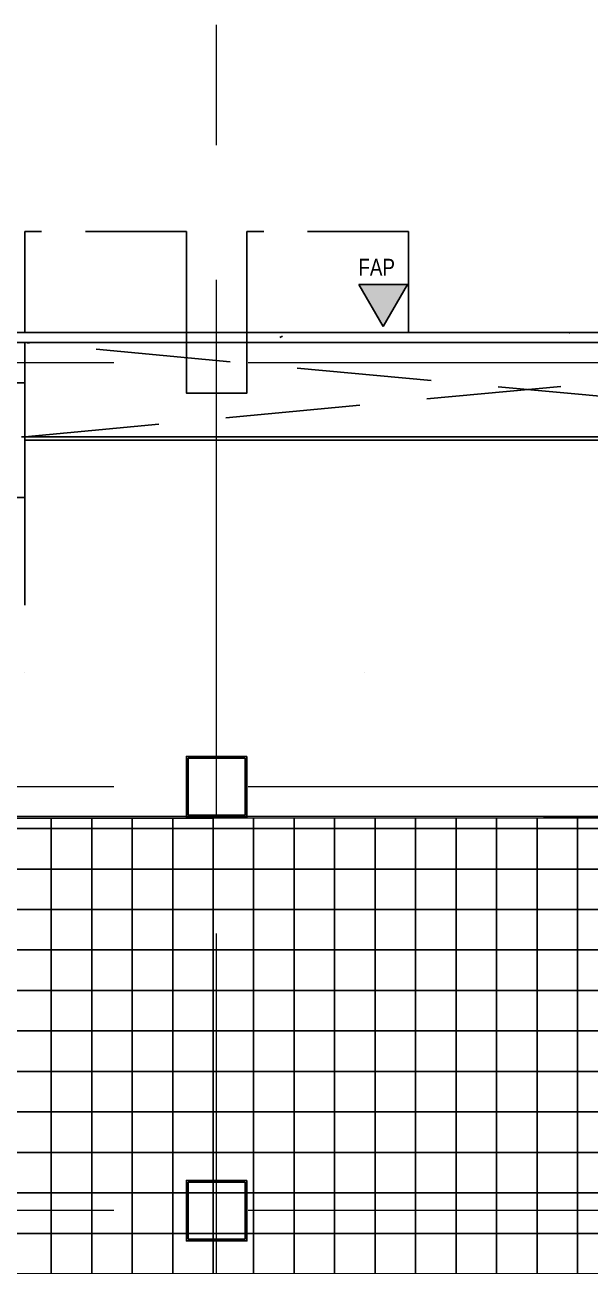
# Model space of a CAD drawing. Extents: x -14231 to 413940, y -171733 to 124993.
# Drawn here: x 259794 to 276594, y -84793 to -47898 of the extents above; entities that cross this region are included whole.
import ezdxf

# ---------------------------------------------------------------- set-up
doc = ezdxf.new("R2010")
doc.units = 0
doc.header["$LTSCALE"] = 8
for name, pattern in [('IDA - Grid Line', [3500, 2000, -500, 500, -500]), ('IDA - Hidden 065', [537.5, 375, -162.5]), ('IDA - Hidden 2-1', [750, 500, -250])]:
    doc.linetypes.add(name, pattern=pattern)
for name, color, linetype in [('000_CTCI_CSA', 7, 'CONTINUOUS'), ('1', 1, 'CONTINUOUS'), ('Ceiling FL+5000', 150, 'CONTINUOUS')]:
    doc.layers.add(name, color=color, linetype=linetype)
doc.layers.add('A-_ANOTGRID_E', color=7, linetype='CONTINUOUS', lineweight=9)
doc.styles.add('Arial', font='arial.ttf', dxfattribs={"width": 0.8, "height": 0.25})

msp = doc.modelspace()

# ---------------------------------------------------------------- hatches: boundary and pattern name
at = {"layer": '000_CTCI_CSA', "lineweight": 5, "true_color": 0x808080}
msp.add_hatch(color=8, dxfattribs=at).paths.add_polyline_path([(269722.2327, -55618.3464), (270443.9205, -56868.3464), (271165.6083, -55618.3464)])
at = {"layer": 'Ceiling FL+5000'}
h = msp.add_hatch(dxfattribs=at)
h.set_pattern_fill('ANSI37', color=256, scale=379, angle=225)
h.set_pattern_definition([(270, (-105234.2, -184899), (1203.325, -1e-13), []), (0, (-105234.2, -184899), (3e-13, 1203.325), [])])
h.paths.add_polyline_path([(302743.9205, -60543.3464), (294843.9205, -60593.3464), (294852.9324, -71452.9019), (255543.0347, -71485.5238), (255539.7656, -65143.3465), (251990.6889, -65143.3209), (251990.6889, -69643.3464), (251993.9205, -71443.3464), (253793.9205, -71443.3464), (240293.962, -71493.3441), (240343.9318, -67190.3618), (227193.9261, -67193.3465), (227193.9149, -87593.3464), (234913.703, -87543.149), (234843.9205, -120043.3464), (239393.9205, -120056.9239), (239393.9205, -123643.3464), (302743.9205, -123343.3464)])

# ---------------------------------------------------------------- linework, layer by layer
at = {"layer": '000_CTCI_CSA', "color": 8, "linetype": 'IDA - Hidden 065', "true_color": 0x808080}
for p, q in [((259793.9205, -54043.3464), (259793.9205, -57043.3464)), ((264593.9205, -54043.3464), (259793.9205, -54043.3464)), ((264593.9205, -57043.3464), (264593.9205, -54043.3464)), ((266393.9205, -54043.3464), (266393.9205, -57043.3464)), ((271193.9205, -54043.3464), (266393.9205, -54043.3464)), ((271193.9205, -57043.3464), (271193.9205, -54043.3464)), ((259793.9205, -57043.3464), (264593.9205, -57043.3464)), ((266393.9205, -57043.3464), (271193.9205, -57043.3464))]:
    msp.add_line(p, q, dxfattribs=at)
at = {"layer": '000_CTCI_CSA', "color": 8, "true_color": 0x808080}
for p, q in [((271165.6083, -55618.3464), (269722.2327, -55618.3464)), ((269722.2327, -55618.3464), (270443.9205, -56868.3464)), ((271165.6083, -55618.3464), (269722.2327, -55618.3464)), ((269722.2327, -55618.3464), (270443.9205, -56868.3464)), ((270443.9205, -56868.3464), (271165.6083, -55618.3464)), ((270443.9205, -56868.3464), (271165.6083, -55618.3464)), ((289793.9205, -57343.3464), (259793.9205, -57343.3464)), ((259793.9205, -57343.3464), (259793.9205, -60143.3464)), ((259793.9205, -58543.3464), (251993.9205, -58543.3464)), ((259793.9205, -61943.3464), (259793.9205, -58543.3464)), ((289793.9205, -60143.3464), (259693.9205, -60143.3464)), ((259793.9205, -60143.3464), (289793.9205, -60143.3464)), ((259793.9205, -60143.3464), (289793.9205, -60143.3464)), ((289893.9205, -60243.3464), (259793.9205, -60243.3464)), ((259793.9205, -60243.3464), (259793.9205, -65143.3464)), ((251993.9205, -61943.3464), (259793.9205, -61943.3464)), ((259793.9205, -67143.3464), (259793.9205, -67143.3464)), ((269893.9205, -67143.3464), (269893.9205, -67143.3464)), ((266393.9205, -82243.3464), (264593.9205, -82243.3464)), ((264593.9205, -82243.3464), (264593.9205, -84043.3464)), ((266393.9205, -84043.3464), (266393.9205, -82243.3464)), ((266343.9205, -82293.3464), (264643.9205, -82293.3464)), ((264643.9205, -82293.3464), (264643.9205, -83993.3464)), ((266343.9205, -83993.3464), (266343.9205, -82293.3464)), ((264593.9205, -84043.3464), (266393.9205, -84043.3464)), ((264643.9205, -83993.3464), (266343.9205, -83993.3464))]:
    msp.add_line(p, q, dxfattribs=at)
at = {"layer": '000_CTCI_CSA', "color": 8, "linetype": 'Continuous', "true_color": 0x808080}
for p, q in [((267376.0939, -57190.9639), (267448.6842, -57149.0539)), ((275994.628, -57063.4032), (275959.8886, -57043.3464))]:
    msp.add_line(p, q, dxfattribs=at)
at = {"layer": '000_CTCI_CSA', "color": 8, "linetype": 'IDA - Hidden 2-1', "true_color": 0x808080}
for p, q in [((289793.9205, -60143.3464), (259793.9205, -57343.3464)), ((259793.9205, -60143.3464), (289543.9205, -57343.3464))]:
    msp.add_line(p, q, dxfattribs=at)
at = {"layer": '000_CTCI_CSA', "lineweight": -3}
for p, q in [((266393.9205, -69643.3464), (264593.9205, -69643.3464)), ((264593.9205, -69643.3464), (264593.9205, -71443.3464)), ((266343.9205, -69693.3464), (264643.9205, -69693.3464)), ((264643.9205, -69693.3464), (264643.9205, -71393.3464)), ((266343.9205, -71393.3464), (266343.9205, -69693.3464)), ((266393.9205, -71443.3464), (266393.9205, -69643.3464)), ((294847.0635, -71402.9068), (255542.9932, -71435.5238)), ((294847.105, -71452.9067), (255543.0347, -71485.5238)), ((264593.9205, -71443.3464), (266393.9205, -71443.3464)), ((264643.9205, -71393.3464), (266343.9205, -71393.3464))]:
    msp.add_line(p, q, dxfattribs=at)
at = {"layer": '000_CTCI_CSA', "color": 8, "true_color": 0x808080}
for points in [[(302993.9205, -57043.3464), (302993.9205, -134443.3464), (226793.9205, -134443.3464), (226793.9205, -57043.3464)], [(266393.9205, -57043.3464), (266393.9205, -58843.3464), (264593.9205, -58843.3464), (264593.9205, -57043.3464)], [(302693.9205, -57343.3464), (302693.9205, -134143.3464), (227093.9205, -134143.3464), (227093.9205, -57343.3464)], [(266393.9205, -82243.3464), (266393.9205, -84043.3464), (264593.9205, -84043.3464), (264593.9205, -82243.3464)]]:
    msp.add_lwpolyline(points, close=True, dxfattribs=at)
at = {"layer": '000_CTCI_CSA', "color": 40, "true_color": 0xf8d731}
msp.add_lwpolyline([(266393.9205, -69643.3464), (266393.9205, -71443.3464), (264593.9205, -71443.3464), (264593.9205, -69643.3464)], close=True, dxfattribs=at)
at = {"layer": '1', "color": 5}
msp.add_lwpolyline([(227093.9318, -67193.3465), (227093.9205, -87593.3464), (234913.703, -87543.149), (234843.9205, -120043.3464), (239393.9205, -120056.924), (239393.9205, -123643.3464), (302743.9205, -123343.3464), (302743.9205, -60543.3464), (294843.9205, -60593.3464), (294852.9324, -71452.9019), (255543.0347, -71485.5238), (255539.7656, -65143.3465), (251990.6889, -65143.3209), (251990.6889, -69643.3464), (253793.9205, -69643.3464), (253793.9205, -71443.3464), (240293.962, -71493.3441), (240343.9318, -67190.3618), (227093.9318, -67193.3465)], dxfattribs=at)
at = {"layer": 'A-_ANOTGRID_E', "color": 8, "linetype": 'IDA - Grid Line', "true_color": 0x808080}
for p, q in [((265493.9205, -71477.2659), (265493.9205, -47898.2452)), ((310434.5271, -57943.3464), (222924.635, -57943.3464)), ((310434.5271, -70543.3464), (222924.635, -70543.3464)), ((265493.9205, -146907.3875), (265493.9205, -71696.1713)), ((310434.5271, -83143.3464), (222924.635, -83143.3464))]:
    msp.add_line(p, q, dxfattribs=at)

# ---------------------------------------------------------------- texts
at = {"layer": '000_CTCI_CSA', "color": 8, "true_color": 0x808080, "style": 'Arial', "width": 0.8}
msp.add_text('FAP', height=500, dxfattribs=at).set_placement((269706.9072, -55352.7492))

doc.saveas('drawing.dxf')
